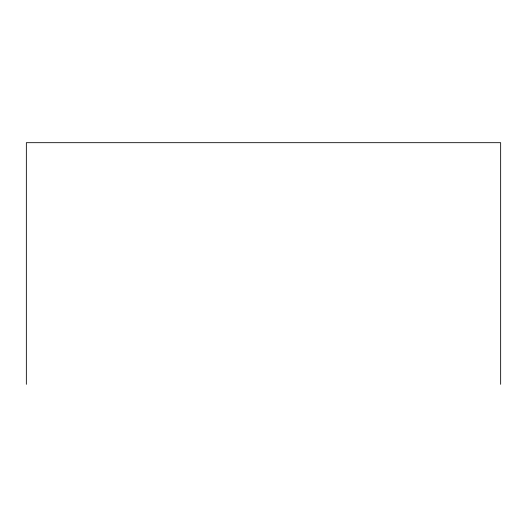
<?xml version="1.0" encoding="UTF-8"?>
<svg xmlns="http://www.w3.org/2000/svg" width="527" height="527" viewBox="0 0 527 527"><rect width="100%" height="100%" fill="white"/><g stroke="black" fill="none" stroke-linecap="round" stroke-linejoin="round"><path stroke-width="0.79" d="M500.65 384.315L500.65 142.685L26.35 142.685L26.35 384.315"/></g></svg>
